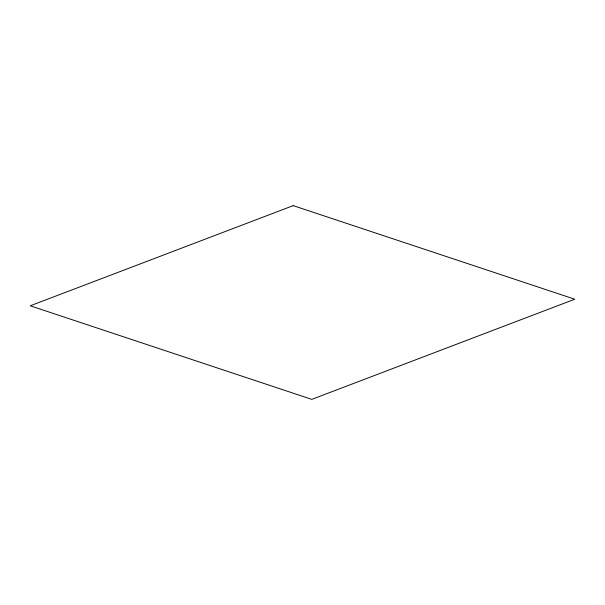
<?xml version="1.0" encoding="UTF-8"?>
<svg xmlns="http://www.w3.org/2000/svg" width="605" height="605" viewBox="0 0 605 605"><rect width="100%" height="100%" fill="white"/><g stroke="black" fill="none" stroke-linecap="round" stroke-linejoin="round"><path stroke-width="0.91" d="M293.191 205.632L30.25 305.79L311.809 399.368L574.75 299.21L293.191 205.632"/></g></svg>
